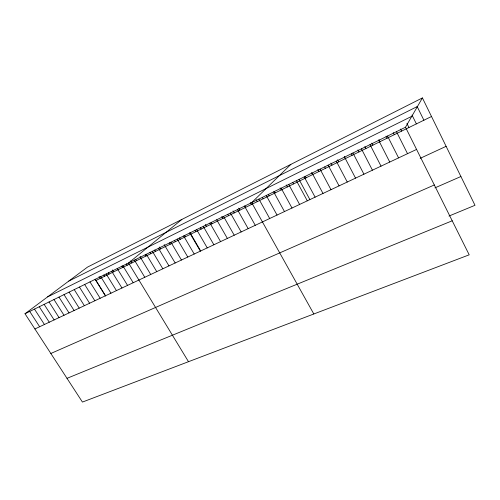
<?xml version="1.0" encoding="UTF-8"?>
<svg xmlns="http://www.w3.org/2000/svg" width="500" height="500" viewBox="0 0 500 500"><rect width="100%" height="100%" fill="white"/><g stroke="black" fill="none" stroke-linecap="round" stroke-linejoin="round"><path stroke-width="0.75" d="M405.5 127.231L469.2 254.825L82.438 402.075L25 313.744L405.5 127.231L422.413 97.925L475 205.294L448.988 216.044M290.881 164.369L251.669 202.638L313.819 313.981M181.887 219.425L128.544 262.987L188.5 361.694M25 313.744L87.531 267.087L422.413 97.925M68.781 281.081L417.512 106.419M47.613 296.875L411.806 116.306M95.881 280.531L431.506 116.5M34.9 328.969L416.581 149.419M420.169 158.344L446.119 146.331M50.838 353.481L434.325 184.963M434.919 187.881L460.906 176.519M67 378.331L452.212 220.794M34.475 309.1L44.425 324.494M29.719 311.431L39.644 326.744M39.281 306.744L49.256 322.219M44.131 304.363L54.131 319.925M49.031 301.962L59.05 317.613M53.975 299.538L64.019 315.275M58.969 297.094L69.031 312.913M69.1 292.125L79.212 308.125M64.013 294.625L74.1 310.531M74.237 289.606L84.375 305.7M79.431 287.062L89.588 303.244M84.669 284.494L94.85 300.769M89.963 281.9L100.169 298.269M95.312 279.281L105.538 295.744M95.087 279.256L105.519 296.044M100.712 276.631L110.956 293.194M99.056 276.469L100.25 278.4M108.294 272.775L109.094 274.075M106.163 273.956L116.438 290.619M103.856 274.956L104.656 276.25M112.369 269.931L113.569 271.887M111.675 271.256L121.969 288.012M117.281 268.375L118.081 269.681M117.238 268.531L127.556 285.387M122.863 265.775L133.2 282.731M121.831 266.144L122.631 267.456M126.419 263.894L127.225 265.219M135.744 259.4L136.512 260.675M134.406 260.113L144.794 277.275M130.638 260.956L131.85 262.956M140.062 256.45L141.219 258.375M140.331 257.213L150.738 274.475M146.325 254.275L156.75 271.65M145.188 254.769L145.963 256.056M152.375 251.306L162.831 268.794M149.975 252.425L150.75 253.719M158.494 248.306L168.969 265.9M154.794 250.056L155.575 251.363M159.275 247.019L160.438 248.981M169.519 242.838L170.3 244.163M164.181 244.606L175.181 262.981M174.513 240.394L175.294 241.725M170.938 242.213L181.456 260.031M179.55 237.925L180.331 239.262M177.256 239.112L187.8 257.044M184.625 235.431L185.413 236.775M183.65 235.981L194.213 254.025M190.113 232.812L200.694 250.975M189.75 232.919L200.312 251.044M196.644 229.606L207.25 247.894M195.069 230.394L195.825 231.688M203.256 226.369L213.881 244.775M200.4 227.775L201.156 229.081M205.4 224.488L206.531 226.456M211.206 222.481L211.962 223.8M209.938 223.094L220.581 241.619M216.694 219.781L227.362 238.431M223.531 216.431L234.219 235.206M221.831 216.419L222.969 218.419M230.444 213.044L241.15 231.944M227.794 214.35L228.55 215.694M233.044 210.919L234.188 212.938M238.725 208.125L239.869 210.162M237.438 209.613L248.169 228.644M244.875 206.05L245.613 207.356M244.513 206.144L255.263 225.306M250.3 202.55L251.4 204.525M258.906 199.088L269.7 218.519M256.15 199.681L257.25 201.663M262.419 197.45L263.156 198.781M268.375 194.531L269.113 195.869M266.238 195.5L277.044 215.062M274.394 191.581L275.131 192.925M273.65 191.863L284.475 211.562M281.15 188.188L292 208.025M280.1 187.931L281.206 189.956M286.231 184.919L287.344 186.956M288.744 184.462L299.606 204.444M296.425 180.7L307.312 200.825M292.794 182.562L293.538 183.931M299.081 179.55L309.85 199.506M305.4 176.456L306.112 177.787M304.206 176.887L315.106 197.156M312.075 173.025L322.994 193.444M311.419 172.662L312.488 174.669M320.05 169.119L330.981 189.688M317.863 169.5L318.931 171.519M324.725 166.988L325.444 168.337M330.938 163.081L332.013 165.125M328.119 165.162L339.069 185.881M336.287 161.156L347.256 182.031M337.575 159.825L338.656 161.881M344.281 156.537L345.363 158.6M344.556 157.106L355.544 178.131M352.931 153L363.931 174.188M351.419 153.906L352.137 155.287M357.944 149.931L358.981 151.944M361.419 148.837L372.431 170.188M370.006 144.631L381.037 166.144M364.856 146.544L365.9 148.562M371.844 143.112L372.887 145.15M378.9 139.65L379.944 141.7M378.713 140.363L389.75 162.044M386.037 136.15L387.081 138.212M387.525 136.044L398.581 157.887M396.456 131.669L407.519 153.681M393.244 132.613L394.288 134.688M400.531 129.037L401.575 131.125M406.919 123.481L408.938 127.525M412.006 115.062L416.381 123.888M417.169 106.55L423.9 120.213"/></g></svg>
